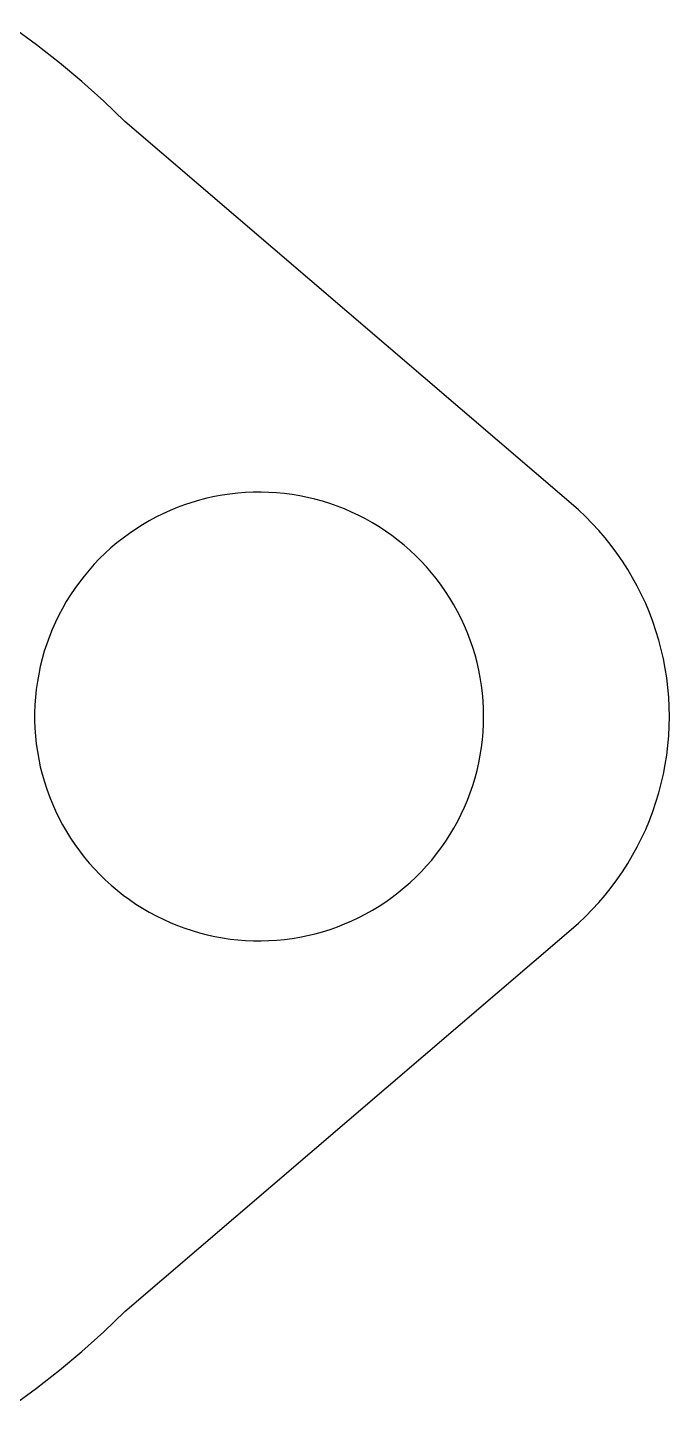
# Model space of a CAD drawing. Header units: millimetres. Extents: x 1015 to 1415, y -25 to 475.
# Drawn here: x 1356.45 to 1367.89, y 83.44 to 108.01 of the extents above; entities that cross this region are included whole.
import ezdxf

# ---------------------------------------------------------------- set-up
doc = ezdxf.new("R2010")
doc.units = ezdxf.units.MM
doc.header["$MEASUREMENT"] = 0
doc.layers.add('corte', color=1, linetype='Continuous', true_color=0xff0000)

msp = doc.modelspace()

# ---------------------------------------------------------------- linework, layer by layer
at = {"layer": 'corte', "linetype": 'Continuous', "lineweight": 25}
for p, q in [((1356.61, 107.699), (1356.188, 108.006)), ((1357.021, 107.378), (1356.61, 107.699)), ((1357.421, 107.042), (1357.021, 107.378)), ((1357.809, 106.693), (1357.421, 107.042)), ((1358.184, 106.33), (1357.809, 106.693)), ((1366.139, 99.522), (1358.184, 106.33)), ((1359.248, 99.496), (1359.118, 99.448)), ((1359.38, 99.54), (1359.248, 99.496)), ((1359.513, 99.579), (1359.38, 99.54)), ((1359.647, 99.614), (1359.513, 99.579)), ((1359.783, 99.644), (1359.647, 99.614)), ((1359.92, 99.669), (1359.783, 99.644)), ((1360.057, 99.69), (1359.92, 99.669)), ((1360.195, 99.705), (1360.057, 99.69)), ((1360.333, 99.716), (1360.195, 99.705)), ((1360.472, 99.722), (1360.333, 99.716)), ((1360.611, 99.724), (1360.472, 99.722)), ((1360.75, 99.72), (1360.611, 99.724)), ((1360.888, 99.712), (1360.75, 99.72)), ((1361.026, 99.698), (1360.888, 99.712)), ((1361.164, 99.68), (1361.026, 99.698)), ((1361.301, 99.658), (1361.164, 99.68)), ((1361.437, 99.63), (1361.301, 99.658)), ((1361.572, 99.598), (1361.437, 99.63)), ((1361.706, 99.561), (1361.572, 99.598)), ((1361.839, 99.52), (1361.706, 99.561)), ((1361.97, 99.474), (1361.839, 99.52)), ((1366.268, 99.408), (1366.139, 99.522)), ((1358.739, 99.276), (1358.617, 99.21)), ((1358.863, 99.338), (1358.739, 99.276)), ((1358.99, 99.395), (1358.863, 99.338)), ((1359.118, 99.448), (1358.99, 99.395)), ((1362.099, 99.423), (1361.97, 99.474)), ((1362.226, 99.368), (1362.099, 99.423)), ((1362.352, 99.309), (1362.226, 99.368)), ((1362.475, 99.245), (1362.352, 99.309)), ((1362.596, 99.177), (1362.475, 99.245)), ((1366.393, 99.289), (1366.268, 99.408)), ((1366.514, 99.166), (1366.393, 99.289)), ((1358.379, 99.066), (1358.265, 98.987)), ((1358.497, 99.14), (1358.379, 99.066)), ((1358.617, 99.21), (1358.497, 99.14)), ((1362.715, 99.105), (1362.596, 99.177)), ((1362.831, 99.028), (1362.715, 99.105)), ((1362.944, 98.948), (1362.831, 99.028)), ((1366.631, 99.039), (1366.514, 99.166)), ((1366.743, 98.908), (1366.631, 99.039)), ((1358.044, 98.819), (1357.938, 98.729)), ((1358.153, 98.905), (1358.044, 98.819)), ((1358.265, 98.987), (1358.153, 98.905)), ((1363.055, 98.864), (1362.944, 98.948)), ((1363.162, 98.776), (1363.055, 98.864)), ((1363.267, 98.685), (1363.162, 98.776)), ((1366.85, 98.773), (1366.743, 98.908)), ((1366.953, 98.634), (1366.85, 98.773)), ((1357.736, 98.539), (1357.64, 98.439)), ((1357.835, 98.636), (1357.736, 98.539)), ((1357.938, 98.729), (1357.835, 98.636)), ((1363.368, 98.59), (1363.267, 98.685)), ((1363.466, 98.491), (1363.368, 98.59)), ((1367.051, 98.492), (1366.953, 98.634)), ((1357.547, 98.335), (1357.459, 98.228)), ((1357.64, 98.439), (1357.547, 98.335)), ((1363.56, 98.389), (1363.466, 98.491)), ((1363.651, 98.284), (1363.56, 98.389)), ((1363.738, 98.176), (1363.651, 98.284)), ((1367.144, 98.347), (1367.051, 98.492)), ((1367.232, 98.198), (1367.144, 98.347)), ((1357.374, 98.118), (1357.292, 98.006)), ((1357.459, 98.228), (1357.374, 98.118)), ((1363.821, 98.065), (1363.738, 98.176)), ((1363.9, 97.951), (1363.821, 98.065)), ((1367.315, 98.047), (1367.232, 98.198)), ((1367.393, 97.893), (1367.315, 98.047)), ((1357.142, 97.772), (1357.073, 97.652)), ((1357.215, 97.89), (1357.142, 97.772)), ((1357.292, 98.006), (1357.215, 97.89)), ((1363.975, 97.834), (1363.9, 97.951)), ((1364.047, 97.715), (1363.975, 97.834)), ((1367.465, 97.736), (1367.393, 97.893)), ((1357.008, 97.529), (1356.948, 97.404)), ((1357.073, 97.652), (1357.008, 97.529)), ((1364.114, 97.593), (1364.047, 97.715)), ((1364.176, 97.469), (1364.114, 97.593)), ((1367.532, 97.577), (1367.465, 97.736)), ((1367.593, 97.415), (1367.532, 97.577)), ((1356.891, 97.277), (1356.84, 97.148)), ((1356.948, 97.404), (1356.891, 97.277)), ((1364.235, 97.343), (1364.176, 97.469)), ((1364.289, 97.215), (1364.235, 97.343)), ((1367.648, 97.252), (1367.593, 97.415)), ((1356.84, 97.148), (1356.793, 97.018)), ((1364.338, 97.086), (1364.289, 97.215)), ((1364.383, 96.954), (1364.338, 97.086)), ((1367.698, 97.087), (1367.648, 97.252)), ((1367.742, 96.92), (1367.698, 97.087)), ((1356.75, 96.886), (1356.712, 96.752)), ((1356.793, 97.018), (1356.75, 96.886)), ((1364.424, 96.822), (1364.383, 96.954)), ((1364.46, 96.687), (1364.424, 96.822)), ((1367.781, 96.752), (1367.742, 96.92)), ((1356.679, 96.617), (1356.65, 96.481)), ((1356.712, 96.752), (1356.679, 96.617)), ((1364.491, 96.552), (1364.46, 96.687)), ((1364.517, 96.416), (1364.491, 96.552)), ((1367.813, 96.582), (1367.781, 96.752)), ((1367.84, 96.412), (1367.813, 96.582)), ((1356.626, 96.345), (1356.607, 96.207)), ((1356.65, 96.481), (1356.626, 96.345)), ((1364.539, 96.279), (1364.517, 96.416)), ((1367.861, 96.241), (1367.84, 96.412)), ((1356.592, 96.069), (1356.583, 95.931)), ((1356.607, 96.207), (1356.592, 96.069)), ((1364.556, 96.141), (1364.539, 96.279)), ((1364.568, 96.002), (1364.556, 96.141)), ((1367.876, 96.069), (1367.861, 96.241)), ((1367.885, 95.896), (1367.876, 96.069)), ((1356.583, 95.931), (1356.578, 95.792)), ((1364.575, 95.864), (1364.568, 96.002)), ((1364.577, 95.725), (1364.575, 95.864)), ((1367.888, 95.724), (1367.885, 95.896)), ((1356.578, 95.792), (1356.578, 95.653)), ((1356.578, 95.653), (1356.583, 95.514)), ((1364.568, 95.448), (1364.575, 95.586)), ((1364.575, 95.586), (1364.577, 95.725)), ((1367.885, 95.551), (1367.888, 95.724)), ((1356.583, 95.514), (1356.593, 95.376)), ((1356.593, 95.376), (1356.607, 95.238)), ((1364.556, 95.309), (1364.568, 95.448)), ((1367.861, 95.207), (1367.876, 95.379)), ((1367.876, 95.379), (1367.885, 95.551)), ((1356.607, 95.238), (1356.626, 95.1)), ((1356.626, 95.1), (1356.65, 94.963)), ((1364.518, 95.034), (1364.539, 95.171)), ((1364.539, 95.171), (1364.556, 95.309)), ((1367.84, 95.036), (1367.861, 95.207)), ((1356.65, 94.963), (1356.679, 94.827)), ((1356.679, 94.827), (1356.713, 94.693)), ((1364.46, 94.763), (1364.491, 94.898)), ((1364.491, 94.898), (1364.518, 95.034)), ((1367.781, 94.696), (1367.813, 94.865)), ((1367.813, 94.865), (1367.84, 95.036)), ((1356.713, 94.693), (1356.751, 94.559)), ((1364.384, 94.495), (1364.425, 94.628)), ((1364.425, 94.628), (1364.46, 94.763)), ((1367.742, 94.527), (1367.781, 94.696)), ((1356.751, 94.559), (1356.793, 94.427)), ((1356.793, 94.427), (1356.841, 94.297)), ((1364.29, 94.234), (1364.339, 94.364)), ((1364.339, 94.364), (1364.384, 94.495)), ((1367.648, 94.195), (1367.698, 94.36)), ((1367.698, 94.36), (1367.742, 94.527)), ((1356.841, 94.297), (1356.893, 94.168)), ((1356.893, 94.168), (1356.949, 94.041)), ((1364.178, 93.98), (1364.236, 94.106)), ((1364.236, 94.106), (1364.29, 94.234)), ((1367.593, 94.032), (1367.648, 94.195)), ((1356.949, 94.041), (1357.009, 93.916)), ((1357.009, 93.916), (1357.074, 93.793)), ((1364.048, 93.735), (1364.115, 93.857)), ((1364.115, 93.857), (1364.178, 93.98)), ((1367.465, 93.711), (1367.532, 93.871)), ((1367.532, 93.871), (1367.593, 94.032)), ((1357.074, 93.793), (1357.143, 93.673)), ((1357.143, 93.673), (1357.217, 93.555)), ((1363.902, 93.499), (1363.977, 93.616)), ((1363.977, 93.616), (1364.048, 93.735)), ((1367.393, 93.555), (1367.465, 93.711)), ((1357.217, 93.555), (1357.294, 93.439)), ((1357.294, 93.439), (1357.375, 93.327)), ((1363.739, 93.274), (1363.822, 93.385)), ((1363.822, 93.385), (1363.902, 93.499)), ((1367.232, 93.249), (1367.315, 93.4)), ((1367.315, 93.4), (1367.393, 93.555)), ((1357.375, 93.327), (1357.46, 93.217)), ((1357.46, 93.217), (1357.549, 93.11)), ((1357.549, 93.11), (1357.642, 93.007)), ((1363.562, 93.06), (1363.652, 93.165)), ((1363.652, 93.165), (1363.739, 93.274)), ((1367.051, 92.955), (1367.144, 93.101)), ((1367.144, 93.101), (1367.232, 93.249)), ((1357.642, 93.007), (1357.738, 92.907)), ((1357.738, 92.907), (1357.837, 92.81)), ((1363.269, 92.764), (1363.37, 92.86)), ((1363.37, 92.86), (1363.468, 92.958)), ((1363.468, 92.958), (1363.562, 93.06)), ((1366.953, 92.813), (1367.051, 92.955)), ((1357.837, 92.81), (1357.94, 92.716)), ((1357.94, 92.716), (1358.046, 92.627)), ((1358.046, 92.627), (1358.155, 92.541)), ((1363.057, 92.585), (1363.164, 92.673)), ((1363.164, 92.673), (1363.269, 92.764)), ((1366.743, 92.54), (1366.85, 92.675)), ((1366.85, 92.675), (1366.953, 92.813)), ((1358.155, 92.541), (1358.267, 92.459)), ((1358.267, 92.459), (1358.382, 92.38)), ((1358.382, 92.38), (1358.499, 92.306)), ((1362.717, 92.344), (1362.833, 92.42)), ((1362.833, 92.42), (1362.947, 92.501)), ((1362.947, 92.501), (1363.057, 92.585)), ((1366.514, 92.281), (1366.631, 92.409)), ((1366.631, 92.409), (1366.743, 92.54)), ((1358.499, 92.306), (1358.619, 92.236)), ((1358.619, 92.236), (1358.741, 92.17)), ((1358.741, 92.17), (1358.866, 92.109)), ((1362.229, 92.08), (1362.354, 92.14)), ((1362.354, 92.14), (1362.478, 92.204)), ((1362.478, 92.204), (1362.599, 92.272)), ((1362.599, 92.272), (1362.717, 92.344)), ((1366.268, 92.039), (1366.393, 92.158)), ((1366.393, 92.158), (1366.514, 92.281)), ((1358.184, 85.117), (1366.139, 91.925)), ((1358.866, 92.109), (1358.992, 92.051)), ((1358.992, 92.051), (1359.12, 91.998)), ((1359.12, 91.998), (1359.251, 91.95)), ((1359.251, 91.95), (1359.382, 91.906)), ((1359.382, 91.906), (1359.516, 91.867)), ((1361.575, 91.85), (1361.709, 91.887)), ((1361.709, 91.887), (1361.841, 91.929)), ((1361.841, 91.929), (1361.972, 91.975)), ((1361.972, 91.975), (1362.101, 92.025)), ((1362.101, 92.025), (1362.229, 92.08)), ((1366.139, 91.925), (1366.268, 92.039)), ((1359.516, 91.867), (1359.65, 91.833)), ((1359.65, 91.833), (1359.786, 91.803)), ((1359.786, 91.803), (1359.922, 91.778)), ((1359.922, 91.778), (1360.06, 91.757)), ((1360.06, 91.757), (1360.198, 91.742)), ((1360.198, 91.742), (1360.336, 91.731)), ((1360.336, 91.731), (1360.475, 91.725)), ((1360.475, 91.725), (1360.614, 91.724)), ((1360.614, 91.724), (1360.752, 91.728)), ((1360.752, 91.728), (1360.891, 91.736)), ((1360.891, 91.736), (1361.029, 91.749)), ((1361.029, 91.749), (1361.167, 91.767)), ((1361.167, 91.767), (1361.304, 91.79)), ((1361.304, 91.79), (1361.44, 91.818)), ((1361.44, 91.818), (1361.575, 91.85)), ((1357.809, 84.755), (1358.184, 85.117)), ((1357.421, 84.405), (1357.809, 84.755)), ((1357.021, 84.07), (1357.421, 84.405)), ((1356.61, 83.748), (1357.021, 84.07)), ((1356.188, 83.442), (1356.61, 83.748))]:
    msp.add_line(p, q, dxfattribs=at)

doc.saveas('drawing.dxf')
